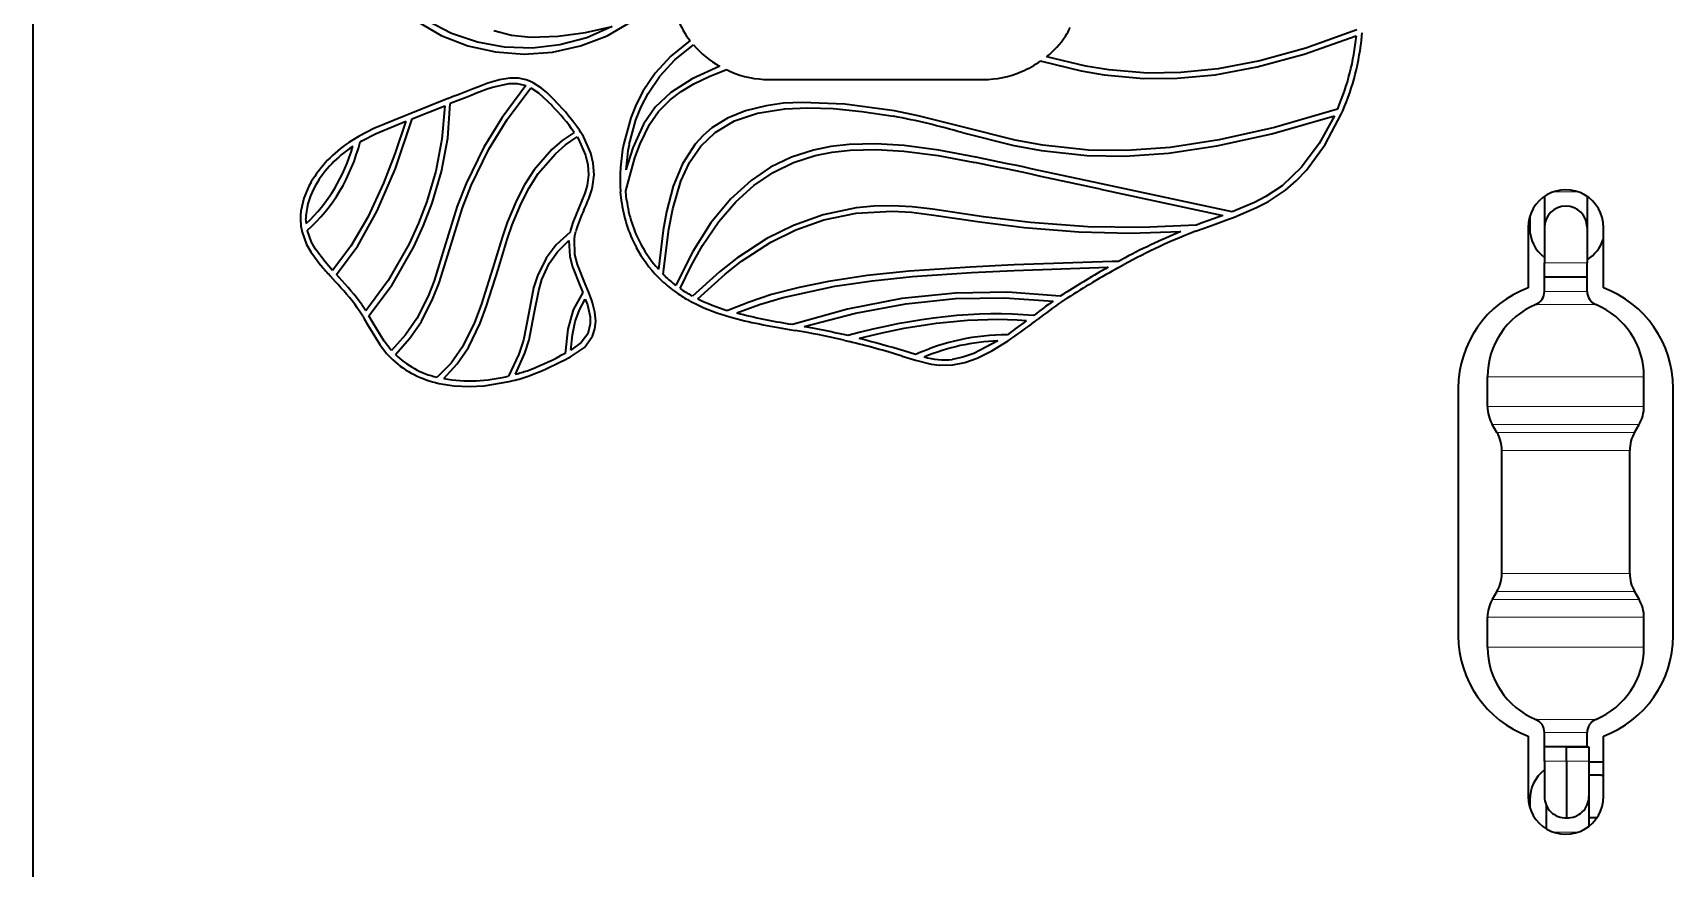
# Model space of a CAD drawing. Extents: x 291 to 834, y 188 to 661.
# Drawn here: x 291.03 to 314.1, y 311.96 to 323.7 of the extents above; entities that cross this region are included whole.
import ezdxf

# ---------------------------------------------------------------- set-up
doc = ezdxf.new("R2010")
doc.units = 0

msp = doc.modelspace()

# ---------------------------------------------------------------- linework, layer by layer
at = {"color": 7, "lineweight": 35}
msp.add_line((291.03, 359.839), (291.03, 294.079), dxfattribs=at)
msp.add_line((291.03, 359.839), (291.03, 294.079), dxfattribs=at)
at = {"color": 7, "lineweight": 35, "ltscale": 0.002039}
msp.add_line((300.223, 323.656), (300.274, 323.592), dxfattribs=at)
at = {"color": 7, "lineweight": 35, "ltscale": 0.001088}
msp.add_line((309.718, 323.658), (309.721, 323.701), dxfattribs=at)
at = {"color": 7, "lineweight": 35, "ltscale": 0.001543}
msp.add_line((300.786, 323.184), (300.842, 323.156), dxfattribs=at)
at = {"color": 7, "lineweight": 35, "ltscale": 0.000260568}
msp.add_line((305.203, 323.307), (305.214, 323.304), dxfattribs=at)
at = {"color": 7, "lineweight": 35, "ltscale": 0.000441565}
msp.add_line((297.945, 322.966), (297.961, 322.96), dxfattribs=at)
at = {"color": 7, "lineweight": 35, "ltscale": 0.001615}
msp.add_line((298.028, 323.017), (297.968, 323.039), dxfattribs=at)
at = {"color": 7, "lineweight": 35, "ltscale": 0.001036}
msp.add_line((298.065, 322.998), (298.028, 323.017), dxfattribs=at)
at = {"color": 7, "lineweight": 35, "ltscale": 0.075322}
msp.add_line((301.381, 323.045), (304.394, 323.045), dxfattribs=at)
at = {"color": 7, "lineweight": 35, "ltscale": 0.013129}
msp.add_line((296.833, 322.762), (296.345, 322.569), dxfattribs=at)
at = {"color": 7, "lineweight": 35, "ltscale": 0.001037}
msp.add_line((296.872, 322.777), (296.833, 322.762), dxfattribs=at)
at = {"color": 7, "lineweight": 35, "ltscale": 0.002536}
msp.add_line((296.345, 322.569), (296.251, 322.531), dxfattribs=at)
at = {"color": 7, "lineweight": 35, "ltscale": 0.000214504}
msp.add_line((296.365, 322.494), (296.373, 322.497), dxfattribs=at)
at = {"color": 7, "lineweight": 35, "ltscale": 0.012041}
msp.add_line((296.373, 322.497), (296.821, 322.674), dxfattribs=at)
at = {"color": 7, "lineweight": 35, "ltscale": 0.000176317}
msp.add_line((309.379, 322.634), (309.376, 322.628), dxfattribs=at)
at = {"color": 7, "lineweight": 35, "ltscale": 0.001305}
msp.add_line((309.429, 322.556), (309.449, 322.604), dxfattribs=at)
at = {"color": 7, "lineweight": 35, "ltscale": 0.001366}
msp.add_line((295.619, 322.249), (295.571, 322.222), dxfattribs=at)
at = {"color": 7, "lineweight": 35, "ltscale": 0.00096837}
msp.add_line((298.684, 322.238), (298.704, 322.205), dxfattribs=at)
at = {"color": 7, "lineweight": 35, "ltscale": 0.000946539}
msp.add_line((298.735, 322.302), (298.715, 322.334), dxfattribs=at)
at = {"color": 7, "lineweight": 35, "ltscale": 0.001736}
msp.add_line((298.771, 322.242), (298.735, 322.302), dxfattribs=at)
at = {"color": 7, "lineweight": 35, "ltscale": 0.002909}
msp.add_line((295.571, 322.222), (295.473, 322.159), dxfattribs=at)
at = {"color": 7, "lineweight": 35, "ltscale": 0.000443556}
msp.add_line((295.517, 322.096), (295.532, 322.106), dxfattribs=at)
at = {"color": 7, "lineweight": 35, "ltscale": 0.000652867}
msp.add_line((295.634, 322.17), (295.657, 322.182), dxfattribs=at)
at = {"color": 7, "lineweight": 35, "ltscale": 0.046984}
msp.add_line((307.896, 321.183), (306.059, 321.578), dxfattribs=at)
at = {"color": 7, "lineweight": 35, "ltscale": 0.003038}
msp.add_line((299.291, 321.467), (299.303, 321.346), dxfattribs=at)
at = {"color": 7, "lineweight": 35, "ltscale": 0.000173194}
msp.add_line((299.368, 321.474), (299.368, 321.48), dxfattribs=at)
at = {"color": 7, "lineweight": 35, "ltscale": 0.002996}
msp.add_line((299.38, 321.354), (299.368, 321.474), dxfattribs=at)
at = {"color": 7, "lineweight": 35, "ltscale": 0.043974}
msp.add_line((306.043, 321.503), (307.762, 321.133), dxfattribs=at)
at = {"color": 7, "lineweight": 35, "ltscale": 0.010891}
for p, q in [((312.285, 321.402), (312.285, 320.966)), ((312.885, 321.402), (312.885, 320.966))]:
    msp.add_line(p, q, dxfattribs=at)
at = {"color": 7, "lineweight": 13, "ltscale": 0.008692}
msp.add_line((312.759, 321.466), (312.411, 321.466), dxfattribs=at)
at = {"color": 7, "lineweight": 35, "ltscale": 0.001172}
msp.add_line((294.794, 321.135), (294.793, 321.089), dxfattribs=at)
at = {"color": 7, "lineweight": 35, "ltscale": 6.95782e-05}
msp.add_line((294.793, 321.089), (294.793, 321.086), dxfattribs=at)
at = {"color": 7, "lineweight": 35, "ltscale": 0.001656}
msp.add_line((294.876, 321.02), (294.87, 321.086), dxfattribs=at)
at = {"color": 7, "lineweight": 35, "ltscale": 0.004173}
msp.add_line((307.63, 321.086), (307.473, 321.029), dxfattribs=at)
at = {"color": 7, "lineweight": 35, "ltscale": 0.003516}
msp.add_line((307.762, 321.133), (307.63, 321.086), dxfattribs=at)
at = {"color": 7, "lineweight": 35, "ltscale": 0.005032}
msp.add_line((307.656, 321.013), (307.845, 321.082), dxfattribs=at)
at = {"color": 7, "lineweight": 35, "ltscale": 0.001797}
msp.add_line((307.845, 321.082), (307.913, 321.107), dxfattribs=at)
at = {"color": 7, "lineweight": 35, "ltscale": 0.003987}
msp.add_line((312.079, 321.121), (312.079, 320.962), dxfattribs=at)
at = {"color": 7, "lineweight": 35, "ltscale": 0.001119}
msp.add_line((294.806, 320.944), (294.815, 320.9), dxfattribs=at)
at = {"color": 7, "lineweight": 35, "ltscale": 0.000145313}
msp.add_line((294.89, 320.918), (294.889, 320.923), dxfattribs=at)
at = {"color": 7, "lineweight": 35, "ltscale": 0.000701906}
msp.add_line((298.59, 320.927), (298.584, 320.9), dxfattribs=at)
at = {"color": 7, "lineweight": 35, "ltscale": 0.001202}
msp.add_line((298.645, 320.803), (298.652, 320.851), dxfattribs=at)
at = {"color": 7, "lineweight": 35, "ltscale": 0.001508}
msp.add_line((298.652, 320.851), (298.665, 320.91), dxfattribs=at)
at = {"color": 7, "lineweight": 35, "ltscale": 0.003224}
msp.add_line((307.379, 320.912), (307.5, 320.956), dxfattribs=at)
at = {"color": 7, "lineweight": 35, "ltscale": 0.002302}
msp.add_line((307.473, 321.029), (307.387, 320.997), dxfattribs=at)
at = {"color": 7, "lineweight": 35, "ltscale": 0.004154}
msp.add_line((307.5, 320.956), (307.656, 321.013), dxfattribs=at)
at = {"color": 7, "lineweight": 35, "ltscale": 0.02123}
for p, q in [((312.056, 320.966), (312.056, 320.117)), ((313.114, 320.117), (313.114, 320.966))]:
    msp.add_line(p, q, dxfattribs=at)
at = {"color": 7, "lineweight": 35, "ltscale": 0.0125}
for p, q in [((312.285, 320.966), (312.285, 320.466)), ((312.885, 320.966), (312.885, 320.466)), ((312.285, 313.466), (312.285, 312.966)), ((312.909, 313.466), (312.909, 312.966))]:
    msp.add_line(p, q, dxfattribs=at)
at = {"color": 7, "lineweight": 35, "ltscale": 0.003963}
msp.add_line((295.246, 320.361), (295.142, 320.48), dxfattribs=at)
at = {"color": 7, "lineweight": 35, "ltscale": 0.00216}
msp.add_line((306.295, 320.489), (306.209, 320.486), dxfattribs=at)
at = {"color": 7, "lineweight": 35, "ltscale": 0.001185}
msp.add_line((306.337, 320.512), (306.295, 320.489), dxfattribs=at)
at = {"color": 7, "lineweight": 35, "ltscale": 0.00217}
msp.add_line((306.297, 320.402), (306.373, 320.444), dxfattribs=at)
at = {"color": 7, "lineweight": 13, "ltscale": 0.015}
for p, q in [((312.885, 320.466), (312.285, 320.466)), ((312.885, 320.066), (312.285, 320.066))]:
    msp.add_line(p, q, dxfattribs=at)
at = {"color": 7, "lineweight": 35, "ltscale": 0.010006}
for p, q in [((312.285, 320.066), (312.285, 320.466)), ((312.885, 320.066), (312.885, 320.466))]:
    msp.add_line(p, q, dxfattribs=at)
at = {"color": 7, "lineweight": 35, "ltscale": 0.002555}
msp.add_line((295.211, 320.284), (295.28, 320.208), dxfattribs=at)
at = {"color": 7, "lineweight": 35, "ltscale": 0.001451}
msp.add_line((295.337, 320.26), (295.298, 320.303), dxfattribs=at)
at = {"color": 7, "lineweight": 35, "ltscale": 0.003267}
msp.add_line((298.846, 320.051), (298.795, 320.171), dxfattribs=at)
at = {"color": 7, "lineweight": 35, "ltscale": 0.000539161}
msp.add_line((299.821, 320.268), (299.838, 320.254), dxfattribs=at)
at = {"color": 7, "lineweight": 35, "ltscale": 6.98788e-05}
msp.add_line((299.838, 320.254), (299.838, 320.251), dxfattribs=at)
at = {"color": 7, "lineweight": 35, "ltscale": 0.000505527}
msp.add_line((299.838, 320.251), (299.852, 320.237), dxfattribs=at)
at = {"color": 7, "lineweight": 35, "ltscale": 0.000848244}
msp.add_line((299.922, 320.286), (299.895, 320.307), dxfattribs=at)
at = {"color": 7, "lineweight": 35, "ltscale": 0.000183248}
msp.add_line((299.92, 320.279), (299.922, 320.286), dxfattribs=at)
at = {"color": 7, "lineweight": 35, "ltscale": 0.015}
for p, q in [((312.885, 320.266), (312.285, 320.266)), ((312.885, 313.666), (312.285, 313.666))]:
    msp.add_line(p, q, dxfattribs=at)
at = {"color": 7, "lineweight": 35, "ltscale": 0.005}
for p, q in [((312.285, 320.066), (312.285, 320.266)), ((312.885, 320.066), (312.885, 320.266)), ((312.285, 313.666), (312.285, 313.866)), ((312.885, 313.666), (312.885, 313.866)), ((312.885, 313.666), (312.885, 313.866))]:
    msp.add_line(p, q, dxfattribs=at)
at = {"color": 7, "lineweight": 35, "ltscale": 0.002468}
msp.add_line((298.724, 320.141), (298.763, 320.05), dxfattribs=at)
at = {"color": 7, "lineweight": 35, "ltscale": 0.002101}
msp.add_line((298.798, 319.959), (298.828, 319.88), dxfattribs=at)
at = {"color": 7, "lineweight": 35, "ltscale": 0.00101}
msp.add_line((300.052, 320.069), (300.085, 320.045), dxfattribs=at)
at = {"color": 7, "lineweight": 35, "ltscale": 0.001021}
msp.add_line((300.257, 319.939), (300.293, 319.92), dxfattribs=at)
at = {"color": 7, "lineweight": 35, "ltscale": 0.000340433}
msp.add_line((300.306, 320), (300.294, 320.007), dxfattribs=at)
at = {"color": 7, "lineweight": 35, "ltscale": 0.001252}
msp.add_line((305.515, 320.025), (305.474, 319.998), dxfattribs=at)
at = {"color": 7, "lineweight": 35, "ltscale": 0.002308}
msp.add_line((305.497, 319.921), (305.574, 319.972), dxfattribs=at)
at = {"color": 7, "lineweight": 35, "ltscale": 0.000546783}
msp.add_line((305.534, 320.037), (305.515, 320.025), dxfattribs=at)
at = {"color": 7, "lineweight": 35, "ltscale": 0.002596}
msp.add_line((295.711, 319.793), (295.655, 319.88), dxfattribs=at)
at = {"color": 7, "lineweight": 35, "ltscale": 0.000999542}
msp.add_line((295.668, 319.717), (295.689, 319.683), dxfattribs=at)
at = {"color": 7, "lineweight": 35, "ltscale": 2.58162e-05}
msp.add_line((295.755, 319.723), (295.754, 319.724), dxfattribs=at)
at = {"color": 7, "lineweight": 35, "ltscale": 0.00301}
msp.add_line((295.816, 319.619), (295.755, 319.723), dxfattribs=at)
at = {"color": 7, "lineweight": 35, "ltscale": 0.001608}
msp.add_line((300.77, 319.726), (300.831, 319.708), dxfattribs=at)
at = {"color": 7, "lineweight": 35, "ltscale": 0.00026914}
msp.add_line((300.802, 319.797), (300.792, 319.8), dxfattribs=at)
at = {"color": 7, "lineweight": 35, "ltscale": 0.000199892}
msp.add_line((305.109, 319.732), (305.102, 319.727), dxfattribs=at)
at = {"color": 7, "lineweight": 13, "ltscale": 0.015648}
for p, q in [((312.788, 319.882), (312.162, 319.882)), ((312.788, 314.051), (312.162, 314.051))]:
    msp.add_line(p, q, dxfattribs=at)
at = {"color": 7, "lineweight": 13, "ltscale": 0.005506}
for p, q in [((312.788, 319.882), (313.008, 319.882)), ((313.008, 314.051), (312.788, 314.051))]:
    msp.add_line(p, q, dxfattribs=at)
at = {"color": 7, "lineweight": 35, "ltscale": 0.002979}
msp.add_line((295.689, 319.683), (295.749, 319.58), dxfattribs=at)
at = {"color": 7, "lineweight": 35, "ltscale": 0.002047}
msp.add_line((301.667, 319.532), (301.748, 319.518), dxfattribs=at)
at = {"color": 7, "lineweight": 35, "ltscale": 0.000767109}
msp.add_line((301.71, 319.603), (301.68, 319.608), dxfattribs=at)
at = {"color": 7, "lineweight": 35, "ltscale": 0.000630164}
msp.add_line((304.754, 319.472), (304.733, 319.458), dxfattribs=at)
at = {"color": 7, "lineweight": 35, "ltscale": 0.001423}
msp.add_line((305.11, 319.636), (305.155, 319.671), dxfattribs=at)
at = {"color": 7, "lineweight": 35, "ltscale": 0.000434176}
msp.add_line((296.073, 319.234), (296.062, 319.247), dxfattribs=at)
at = {"color": 7, "lineweight": 35, "ltscale": 0.001937}
msp.add_line((302.435, 319.38), (302.511, 319.362), dxfattribs=at)
at = {"color": 7, "lineweight": 35, "ltscale": 0.000947896}
msp.add_line((302.49, 319.446), (302.453, 319.455), dxfattribs=at)
at = {"color": 7, "lineweight": 35, "ltscale": 0.001659}
msp.add_line((304.743, 319.372), (304.798, 319.409), dxfattribs=at)
at = {"color": 7, "lineweight": 35, "ltscale": 0.001024}
msp.add_line((296.004, 319.196), (296.031, 319.166), dxfattribs=at)
at = {"color": 7, "lineweight": 35, "ltscale": 0.000962752}
msp.add_line((296.031, 319.166), (296.058, 319.138), dxfattribs=at)
at = {"color": 7, "lineweight": 35, "ltscale": 0.0019}
msp.add_line((298.515, 319.192), (298.447, 319.159), dxfattribs=at)
at = {"color": 7, "lineweight": 35, "ltscale": 0.003108}
msp.add_line((298.481, 319.09), (298.592, 319.145), dxfattribs=at)
at = {"color": 7, "lineweight": 35, "ltscale": 0.004872}
msp.add_line((303.254, 319.155), (303.44, 319.098), dxfattribs=at)
at = {"color": 7, "lineweight": 35, "ltscale": 0.004287}
msp.add_line((303.441, 319.178), (303.277, 319.229), dxfattribs=at)
at = {"color": 7, "lineweight": 35, "ltscale": 0.00118}
msp.add_line((296.693, 318.785), (296.739, 318.774), dxfattribs=at)
at = {"color": 7, "lineweight": 35, "ltscale": 0.000101963}
msp.add_line((296.715, 318.859), (296.711, 318.86), dxfattribs=at)
at = {"color": 7, "lineweight": 35, "ltscale": 0.000147664}
msp.add_line((297.718, 318.875), (297.712, 318.874), dxfattribs=at)
at = {"color": 7, "lineweight": 35, "ltscale": 0.001386}
msp.add_line((297.73, 318.799), (297.784, 318.812), dxfattribs=at)
at = {"color": 7, "lineweight": 13, "ltscale": 0.040684}
for p, q in [((313.112, 318.866), (311.485, 318.866)), ((311.485, 318.447), (313.112, 318.447)), ((311.485, 315.486), (313.112, 315.486)), ((313.112, 315.066), (311.485, 315.066))]:
    msp.add_line(p, q, dxfattribs=at)
at = {"color": 7, "lineweight": 35, "ltscale": 0.01049}
for p, q in [((311.485, 318.447), (311.485, 318.866)), ((313.685, 318.447), (313.685, 318.866)), ((311.485, 315.066), (311.485, 315.486)), ((313.685, 315.066), (313.685, 315.486))]:
    msp.add_line(p, q, dxfattribs=at)
at = {"color": 7, "lineweight": 13, "ltscale": 0.014316}
for p, q in [((313.685, 318.866), (313.112, 318.866)), ((313.685, 318.447), (313.112, 318.447)), ((313.685, 315.486), (313.112, 315.486)), ((313.685, 315.066), (313.112, 315.066))]:
    msp.add_line(p, q, dxfattribs=at)
at = {"color": 7, "lineweight": 35, "ltscale": 0.087058}
for p, q in [((311.074, 318.707), (311.074, 315.225)), ((314.095, 315.225), (314.095, 318.707))]:
    msp.add_line(p, q, dxfattribs=at)
at = {"color": 7, "lineweight": 13, "ltscale": 0.038206}
for p, q in [((311.552, 318.197), (313.08, 318.197)), ((311.552, 315.736), (313.08, 315.736))]:
    msp.add_line(p, q, dxfattribs=at)
at = {"color": 7, "lineweight": 35, "ltscale": 0.003302}
for p, q in [((311.618, 318.082), (311.552, 318.197)), ((313.552, 318.082), (313.618, 318.197)), ((311.618, 315.85), (311.552, 315.736)), ((313.552, 315.85), (313.618, 315.736))]:
    msp.add_line(p, q, dxfattribs=at)
at = {"color": 7, "lineweight": 13, "ltscale": 0.035765}
for p, q in [((313.048, 318.082), (311.618, 318.082)), ((313.048, 315.85), (311.618, 315.85))]:
    msp.add_line(p, q, dxfattribs=at)
at = {"color": 7, "lineweight": 13, "ltscale": 0.012585}
for p, q in [((313.552, 318.082), (313.048, 318.082)), ((313.552, 315.85), (313.048, 315.85))]:
    msp.add_line(p, q, dxfattribs=at)
at = {"color": 7, "lineweight": 13, "ltscale": 0.013444}
for p, q in [((313.618, 318.197), (313.08, 318.197)), ((313.618, 315.736), (313.08, 315.736))]:
    msp.add_line(p, q, dxfattribs=at)
at = {"color": 7, "lineweight": 13, "ltscale": 0.033287}
for p, q in [((313.016, 317.832), (311.685, 317.832)), ((313.016, 316.1), (311.685, 316.1))]:
    msp.add_line(p, q, dxfattribs=at)
at = {"color": 7, "lineweight": 35, "ltscale": 0.043301}
for p, q in [((311.685, 316.1), (311.685, 317.832)), ((313.485, 316.1), (313.485, 317.832))]:
    msp.add_line(p, q, dxfattribs=at)
at = {"color": 7, "lineweight": 13, "ltscale": 0.011713}
for p, q in [((313.485, 317.832), (313.016, 317.832)), ((313.485, 316.1), (313.016, 316.1))]:
    msp.add_line(p, q, dxfattribs=at)
at = {"color": 7, "lineweight": 35, "ltscale": 0.021222}
for p, q in [((312.056, 313.815), (312.056, 312.966)), ((313.114, 312.966), (313.114, 313.815))]:
    msp.add_line(p, q, dxfattribs=at)
at = {"color": 7, "lineweight": 13, "ltscale": 0.011095}
msp.add_line((312.729, 313.866), (312.285, 313.866), dxfattribs=at)
at = {"color": 7, "lineweight": 35, "ltscale": 0.010007}
msp.add_line((312.285, 313.466), (312.285, 313.866), dxfattribs=at)
at = {"color": 7, "lineweight": 13, "ltscale": 0.003905}
msp.add_line((312.885, 313.866), (312.729, 313.866), dxfattribs=at)
at = {"color": 7, "lineweight": 35, "ltscale": 0.005006}
for p, q in [((312.597, 313.466), (312.597, 313.666)), ((312.909, 313.666), (312.909, 313.466))]:
    msp.add_line(p, q, dxfattribs=at)
at = {"color": 7, "lineweight": 35, "ltscale": 0.007798}
msp.add_line((312.597, 313.666), (312.909, 313.666), dxfattribs=at)
at = {"color": 7, "lineweight": 13, "ltscale": 0.007799}
msp.add_line((312.597, 313.466), (312.285, 313.466), dxfattribs=at)
at = {"color": 7, "lineweight": 35, "ltscale": 0.019994}
msp.add_line((312.597, 313.466), (312.597, 312.666), dxfattribs=at)
at = {"color": 7, "lineweight": 13, "ltscale": 0.007798}
msp.add_line((312.597, 313.466), (312.909, 313.466), dxfattribs=at)
at = {"color": 7, "lineweight": 35, "ltscale": 0.004413}
msp.add_line((313.085, 313.266), (312.908, 313.266), dxfattribs=at)
at = {"color": 7, "lineweight": 35, "ltscale": 0.005132}
msp.add_line((313.114, 313.451), (312.909, 313.451), dxfattribs=at)
at = {"color": 7, "lineweight": 35, "ltscale": 0.00072937}
msp.add_line((313.085, 313.266), (313.114, 313.266), dxfattribs=at)
at = {"color": 7, "lineweight": 35, "ltscale": 0.00276}
msp.add_line((312.079, 312.922), (312.079, 312.811), dxfattribs=at)
at = {"color": 7, "lineweight": 35, "ltscale": 0.008337}
msp.add_line((312.309, 312.849), (312.309, 312.515), dxfattribs=at)
at = {"color": 7, "lineweight": 35, "ltscale": 0.010448}
msp.add_line((312.909, 312.966), (312.909, 312.548), dxfattribs=at)
at = {"color": 7, "lineweight": 35, "ltscale": 0.0028}
msp.add_line((313.02, 312.666), (312.908, 312.666), dxfattribs=at)
at = {"color": 7, "lineweight": 13, "ltscale": 0.008656}
msp.add_line((312.411, 312.466), (312.758, 312.466), dxfattribs=at)
at = {"color": 7, "lineweight": 35}
for points in [[(296.126, 324.118), (296.431, 323.863), (296.773, 323.664), (297.145, 323.52), (297.536, 323.433), (297.937, 323.403), (298.338, 323.43), (298.732, 323.516), (299.108, 323.661), (299.457, 323.865)], [(299.178, 323.789), (298.82, 323.631), (298.442, 323.53), (298.054, 323.487), (297.664, 323.5), (297.282, 323.568), (296.916, 323.691), (296.574, 323.87), (296.267, 324.102)], [(297.51, 323.733), (297.76, 323.668), (298.032, 323.64), (298.415, 323.653), (298.803, 323.707), (299.178, 323.789)], [(305.214, 323.304), (305.769, 323.169), (306.093, 323.112), (306.648, 323.06), (307.123, 323.063), (307.655, 323.112), (308.248, 323.221), (308.909, 323.399), (309.64, 323.658)], [(309.645, 323.743), (308.929, 323.485), (308.281, 323.307), (307.698, 323.196), (307.174, 323.142), (306.706, 323.135), (306.158, 323.181), (305.837, 323.234), (305.286, 323.364)], [(300.274, 323.592), (300.001, 323.374), (299.783, 323.135), (299.613, 322.885), (299.514, 322.694), (299.437, 322.504), (299.338, 322.144)], [(299.413, 322.129), (299.51, 322.478), (299.585, 322.662), (299.681, 322.847), (299.845, 323.09), (300.057, 323.32), (300.321, 323.531)], [(299.368, 321.48), (299.497, 321.942), (299.568, 322.143), (299.7, 322.414), (299.829, 322.595), (299.994, 322.76), (300.146, 322.875), (300.326, 322.983), (300.538, 323.086), (300.786, 323.184)], [(300.69, 323.231), (300.299, 323.056), (299.999, 322.863), (299.782, 322.654), (299.618, 322.417), (299.468, 322.083), (299.369, 321.775)], [(297.961, 322.96), (297.628, 322.511), (297.371, 322.094), (297.121, 321.582), (296.998, 321.264), (296.813, 320.675)], [(296.887, 320.653), (297.071, 321.24), (297.193, 321.556), (297.443, 322.066), (297.7, 322.481), (298.034, 322.927)], [(297.968, 323.039), (297.858, 323.062), (297.738, 323.064), (297.59, 323.042), (297.428, 322.992)], [(297.494, 322.935), (297.727, 322.987), (297.839, 322.987), (297.945, 322.966)], [(298.034, 322.927), (298.141, 322.857), (298.331, 322.679)], [(298.387, 322.732), (298.256, 322.862), (298.184, 322.922), (298.065, 322.998)], [(295.754, 319.724), (296.081, 320.161), (296.388, 320.695), (296.525, 320.993), (296.646, 321.308), (296.776, 321.753), (296.864, 322.22), (296.9, 322.706)], [(303.146, 322.603), (302.449, 322.7), (301.85, 322.724), (301.585, 322.71), (301.343, 322.677), (301.053, 322.605), (300.799, 322.501), (300.58, 322.364)], [(295.298, 320.303), (295.598, 320.707), (295.873, 321.2), (296.128, 321.793), (296.365, 322.494)], [(296.251, 322.531), (295.825, 322.355), (295.619, 322.249)], [(296.821, 322.674), (296.783, 322.207), (296.697, 321.756), (296.57, 321.328), (296.453, 321.024), (296.322, 320.736), (296.027, 320.219), (295.711, 319.793)], [(300.626, 322.302), (300.896, 322.462), (301.221, 322.573), (301.604, 322.634), (301.927, 322.649), (302.285, 322.636), (302.689, 322.596), (303.132, 322.528)], [(304.118, 322.375), (303.48, 322.536), (303.146, 322.603)], [(304.098, 322.3), (304.823, 322.119), (305.212, 322.045), (305.851, 321.976), (306.391, 321.968), (306.997, 322.01), (307.68, 322.112), (308.454, 322.283), (309.332, 322.534)], [(309.376, 322.628), (308.491, 322.371), (307.71, 322.195), (307.022, 322.09), (306.414, 322.046), (305.872, 322.052), (305.231, 322.12), (304.843, 322.194), (304.118, 322.375)], [(309.332, 322.534), (309.119, 322.144), (308.871, 321.811), (308.599, 321.552)], [(308.646, 321.491), (308.796, 321.62), (308.94, 321.771), (309.204, 322.132), (309.429, 322.556)], [(296.273, 322.458), (296.121, 322), (295.963, 321.589), (295.741, 321.109), (295.503, 320.702), (295.246, 320.361)], [(295.657, 322.182), (295.857, 322.285), (296.273, 322.458)], [(298.642, 322.302), (298.475, 322.186), (298.326, 322.059), (298.078, 321.774), (297.943, 321.565), (297.829, 321.344), (297.701, 321.036), (297.628, 320.825), (297.497, 320.398)], [(297.571, 320.376), (297.699, 320.795), (297.771, 321.002), (297.895, 321.304), (298.007, 321.52), (298.137, 321.724), (298.378, 322.002), (298.522, 322.126), (298.684, 322.238)], [(298.9, 321.535), (298.922, 321.707), (298.909, 321.87), (298.875, 322.009), (298.771, 322.242)], [(300.58, 322.364), (300.454, 322.256), (300.344, 322.136), (300.166, 321.861), (300.036, 321.545), (299.941, 321.186), (299.894, 320.929), (299.826, 320.381)], [(299.895, 320.307), (299.973, 320.94), (300.027, 321.227), (300.14, 321.618), (300.262, 321.88), (300.421, 322.109), (300.626, 322.302)], [(298.704, 322.205), (298.803, 321.98), (298.835, 321.846), (298.845, 321.703), (298.825, 321.553)], [(304.292, 321.955), (303.771, 322.052), (303.283, 322.116), (302.883, 322.14), (302.507, 322.131), (302.251, 322.102), (302.007, 322.052), (301.697, 321.953), (301.404, 321.812), (301.129, 321.627), (300.838, 321.361), (300.565, 321.03), (300.31, 320.629), (300.07, 320.154)], [(300.132, 320.107), (300.287, 320.427), (300.448, 320.714), (300.675, 321.047), (300.915, 321.327), (301.17, 321.557), (301.44, 321.739), (301.727, 321.878), (302.031, 321.976), (302.271, 322.024), (302.522, 322.052), (302.888, 322.061), (303.276, 322.039), (303.759, 321.976), (304.277, 321.88)], [(298.825, 321.553), (298.793, 321.447), (298.709, 321.242), (298.624, 321.036), (298.59, 320.927)], [(308.599, 321.552), (308.367, 321.399), (308.208, 321.316), (307.896, 321.183)], [(307.913, 321.107), (308.236, 321.244), (308.403, 321.331), (308.646, 321.491)], [(303.68, 321.221), (303.393, 321.257), (303.118, 321.271), (302.856, 321.264), (302.606, 321.24), (302.142, 321.143), (301.724, 320.995), (301.352, 320.81), (300.927, 320.532), (300.686, 320.343), (300.306, 320)], [(300.38, 319.964), (300.763, 320.308), (300.997, 320.492), (301.405, 320.757), (301.757, 320.931), (302.151, 321.071), (302.607, 321.166), (303.112, 321.195), (303.383, 321.181), (303.668, 321.145)], [(303.668, 321.145), (304.347, 321.043), (304.97, 320.967), (305.737, 320.905), (306.461, 320.886), (307.172, 320.907)], [(307.387, 320.997), (306.628, 320.963), (305.865, 320.975), (305.057, 321.035), (304.4, 321.113), (303.68, 321.221)], [(294.815, 320.9), (294.88, 320.727), (294.94, 320.622), (295.082, 320.431)], [(295.142, 320.48), (295.007, 320.661), (294.95, 320.759), (294.89, 320.918)], [(298.584, 320.9), (298.389, 320.72), (298.248, 320.536), (298.125, 320.286), (298.072, 320.115), (298.004, 319.766)], [(296.813, 320.675), (296.671, 320.217), (296.587, 319.999), (296.429, 319.685), (296.272, 319.457), (296.073, 319.234)], [(296.129, 319.18), (296.333, 319.41), (296.494, 319.643), (296.656, 319.965), (296.742, 320.186), (296.887, 320.653)], [(298.08, 319.754), (298.143, 320.079), (298.188, 320.234), (298.292, 320.459), (298.409, 320.623), (298.569, 320.784)], [(298.569, 320.784), (298.581, 320.558), (298.617, 320.414), (298.724, 320.141)], [(298.795, 320.171), (298.687, 320.447), (298.652, 320.586), (298.645, 320.803)], [(297.497, 320.398), (297.334, 319.876), (297.241, 319.63), (297.072, 319.288), (296.912, 319.059), (296.715, 318.859)], [(306.209, 320.486), (304.83, 320.438), (304.208, 320.409), (303.351, 320.35), (302.763, 320.288), (302.218, 320.206), (301.807, 320.122), (301.419, 320.021), (301.104, 319.917), (300.802, 319.797)], [(300.93, 319.763), (301.247, 319.882), (301.581, 319.983), (302.305, 320.14), (302.833, 320.216), (303.401, 320.275), (304.229, 320.332), (304.828, 320.361), (306.151, 320.407)], [(296.809, 318.842), (296.998, 319.048), (297.154, 319.278), (297.319, 319.619), (297.41, 319.862), (297.571, 320.376)], [(298.763, 320.05), (298.629, 319.807), (298.551, 319.534), (298.515, 319.192)], [(298.596, 319.24), (298.618, 319.458), (298.657, 319.643), (298.716, 319.807), (298.798, 319.959)], [(305.474, 319.998), (304.738, 320.054), (303.997, 320.044), (303.247, 319.965), (302.486, 319.818), (301.71, 319.603)], [(301.875, 319.571), (302.596, 319.762), (303.304, 319.893), (304.002, 319.965), (304.693, 319.977), (305.378, 319.929)], [(298.004, 319.766), (297.928, 319.382), (297.866, 319.183), (297.718, 318.875)], [(297.819, 318.903), (297.95, 319.197), (298.007, 319.387), (298.08, 319.754)], [(298.828, 319.88), (298.865, 319.709), (298.867, 319.613), (298.832, 319.47)], [(298.902, 319.438), (298.934, 319.539), (298.945, 319.65), (298.934, 319.773), (298.901, 319.905)], [(295.749, 319.58), (295.909, 319.319), (296.004, 319.196)], [(296.062, 319.247), (295.971, 319.365), (295.816, 319.619)], [(298.832, 319.47), (298.742, 319.347), (298.596, 319.24)], [(298.592, 319.145), (298.786, 319.279), (298.902, 319.438)], [(304.6, 319.373), (304.26, 319.194), (304.105, 319.14), (303.958, 319.109)], [(303.968, 319.033), (304.134, 319.068), (304.308, 319.129), (304.516, 319.232), (304.743, 319.372)], [(303.44, 319.098), (303.663, 319.044), (303.783, 319.029), (303.968, 319.033)], [(296.739, 318.774), (296.956, 318.74), (297.166, 318.73), (297.375, 318.74), (297.73, 318.799)]]:
    msp.add_lwpolyline(points, dxfattribs=at)
for centre, radius, start, end in [((301.436, 324.447), 1.448, 184.2025, 213.101), ((304.439, 324.402), 1.339, 309.2316, 326.1506), ((304.253, 324.446), 1.52, 328.6708, 333.9065), ((306.238, 323.985), 3.418, 336.7337, 354.5211), ((306.237, 323.986), 3.497, 336.7232, 354.6165), ((301.324, 324.386), 1.318, 220.4563, 241.2459), ((301.381, 324.41), 1.365, 246.7012, 269.973), ((304.393, 324.41), 1.365, 270.0261, 293.2992), ((304.396, 324.44), 1.391, 292.7004, 305.4707), ((306.53, 298.671), 25.968, 110.5175, 111.8321), ((306.223, 299.437), 25.067, 110.3811, 111.835), ((296.291, 320.663), 2.944, 34.572, 44.623), ((296.248, 320.632), 2.919, 34.9015, 44.5051), ((301.104, 311.826), 10.893, 74.0472, 79.2671), ((296.411, 320.731), 1.708, 123.2977, 149.3645), ((296.415, 320.727), 1.637, 123.2726, 149.2544), ((302.01, 321.617), 2.723, 168.8516, 183.1645), ((302.36, 321.579), 2.997, 169.4345, 176.2679), ((260.999, 114.991), 211.367, 77.6955, 78.18498), ((261.992, 119.563), 206.765, 77.69439, 78.19496), ((295.863, 321.048), 1.073, 149.0325, 175.3354), ((295.865, 321.048), 0.998, 148.9686, 175.2721), ((297.1, 322.027), 1.867, 334.0467, 344.7016), ((301.142, 321.573), 1.852, 187.0408, 208.6269), ((301.147, 321.574), 1.781, 187.0841, 208.5875), ((312.585, 320.966), 0.529, 359.9871, 180.0443), ((295.555, 321.085), 0.762, 179.8947, 190.6253), ((295.09, 321.099), 0.221, 171.7625, 183.4083), ((300.455, 320.398), 1.862, 154.1549, 164.0479), ((312.585, 320.966), 0.3, 0, 180), ((310.428, 312.95), 8.597, 112.2518, 118.4183), ((310.404, 313.102), 8.375, 111.1691, 118.7622), ((312.607, 320.962), 0.529, 179.9823, 232.3944), ((301.169, 321.575), 1.878, 208.2817, 224.1232), ((301.185, 321.606), 1.829, 208.9092, 222.041), ((312.606, 320.964), 0.532, 301.6619, 342.8155), ((298.405, 323.204), 4.327, 219.8425, 222.4403), ((312.911, 308.43), 13.753, 119.4402, 122.439), ((312.735, 308.782), 13.284, 118.9881, 122.6174), ((292.761, 317.77), 3.505, 36.1225, 44.0612), ((292.777, 317.781), 3.563, 36.1041, 44.0792), ((301.121, 321.542), 1.82, 225.7991, 234.0436), ((301.114, 321.562), 1.753, 227.0571, 233.4206), ((296.881, 319.231), 2.129, 18.4309, 22.6277), ((301.204, 321.664), 1.968, 235.3405, 241.2206), ((301.199, 321.652), 1.878, 235.3795, 241.1781), ((301.567, 322.351), 2.666, 243.5453, 253.091), ((311.456, 311.335), 10.527, 125.2674, 127.0868), ((312.581, 318.704), 1.507, 110.3853, 179.8697), ((312.085, 320.066), 0.2, 292.6199, 360), ((313.085, 320.066), 0.2, 180.0147, 247.3655), ((312.589, 318.704), 1.507, 0.1288, 69.6139), ((293.668, 318.516), 2.333, 30.9777, 34.4496), ((301.539, 322.315), 2.7, 242.5154, 253.4502), ((302.75, 326.803), 7.35, 254.8668, 261.5305), ((302.935, 327.579), 8.069, 255.6093, 261.0504), ((310.151, 313.222), 8.158, 124.7862, 127.7644), ((312.585, 318.866), 1.1, 112.6199, 180), ((312.585, 318.866), 1.1, 0, 67.3801), ((299.882, 308.492), 11.183, 76.8033, 80.3961), ((299.969, 308.564), 11.17, 77.1532, 80.1744), ((300.367, 325.742), 7.652, 304.9828, 307.2961), ((300.012, 326.294), 8.385, 304.8058, 307.4437), ((299.922, 308.632), 11.038, 72.4296, 76.4346), ((299.993, 308.624), 11.102, 72.7942, 76.1649), ((304.732, 316.33), 3.127, 89.9727, 114.387), ((304.723, 316.355), 3.02, 92.3391, 112.5717), ((296.994, 320.08), 1.328, 225.1763, 256.9261), ((296.999, 320.078), 1.251, 225.8925, 256.7003), ((296.393, 323.135), 4.475, 290.7911, 297.3131), ((296.433, 323.044), 4.452, 290.7037, 297.3701), ((303.856, 320.161), 1.057, 253.9759, 275.554), ((297.18, 321.025), 2.215, 260.3486, 283.9038), ((297.135, 321.341), 2.611, 284.3893, 289.5102), ((297.146, 321.411), 2.597, 285.0104, 288.7623), ((311.985, 318.447), 0.5, 180.0013, 209.9987), ((313.185, 318.447), 0.5, 330.0013, 359.9987), ((311.185, 317.832), 0.5, 0.0013, 29.9987), ((313.985, 317.832), 0.5, 150.0013, 179.9987), ((311.185, 316.1), 0.5, 330.0013, 359.9987), ((313.985, 316.1), 0.5, 180.0013, 209.9987), ((311.985, 315.486), 0.5, 150.0013, 179.9987), ((313.185, 315.486), 0.5, 0.0013, 29.9987), ((312.581, 315.229), 1.507, 180.1293, 249.6157), ((312.589, 315.228), 1.507, 290.3851, 359.8722), ((312.585, 315.066), 1.1, 180, 247.3801), ((312.585, 315.066), 1.1, 292.6199, 360), ((312.085, 313.866), 0.2, 0.0147, 67.3655), ((313.085, 313.866), 0.2, 112.6199, 180), ((312.609, 312.922), 0.53, 127.6513, 180.0158), ((312.585, 312.966), 0.529, 179.9852, 0.0424), ((312.585, 312.966), 0.3, 180, 272.2808), ((312.609, 312.966), 0.3, 267.7192, 360)]:
    msp.add_arc(centre, radius, start, end, dxfattribs=at)
for centre, major_axis, ratio, start_param, end_param in [((285.359, 329.588), (9.681, -8.397), 0.420486, 6.239147, 6.472296), ((285.626, 329.138), (9.502, -7.968), 0.435956, 6.219659, 6.486267), ((296.631, 305.962), (-10.655, -12.922), 0.451361, 3.439829, 3.708274), ((295.993, 305.146), (-11.223, -13.686), 0.433244, 3.436928, 3.67442)]:
    msp.add_ellipse(centre, major_axis=major_axis, ratio=ratio, start_param=start_param, end_param=end_param, dxfattribs=at)

doc.saveas('drawing.dxf')
